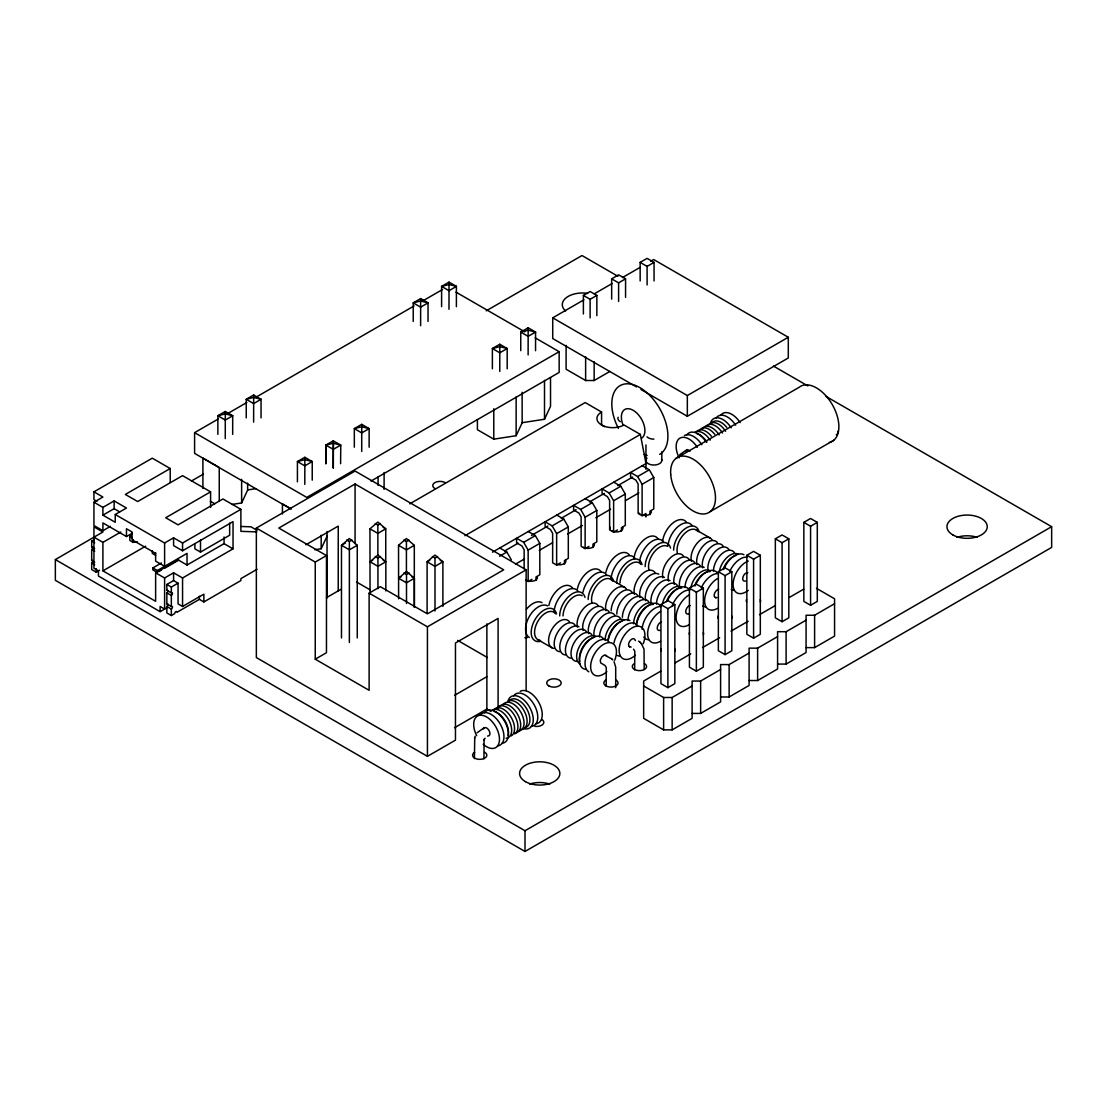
<?xml version="1.0" encoding="UTF-8"?>
<svg xmlns="http://www.w3.org/2000/svg" width="1107" height="1107" viewBox="0 0 1107 1107"><rect width="100%" height="100%" fill="white"/><g stroke="black" fill="none" stroke-linecap="round" stroke-linejoin="round"><path stroke-width="1.5" d="M333.165 467.97L333.373 440.821L325.79 445.097L325.79 463.681M333.345 449.373L333.401 443.215L325.79 445.097L333.345 449.373L333.345 467.957M474.737 737.677L474.419 758.586M685.787 451.186L687.364 449.608L690.215 450.992M474.585 738.175L475.166 736.238M483.33 728.959C486.527 723.618 493.667 735.754 487.564 736.1M232.041 504.418L241.63 502.952L247.664 490.041L247.622 483.164M314.789 549.736L321.182 548.754L327.202 535.843M477.408 419.553L477.408 429.696L493.764 439.161L516.139 435.715L522.158 422.805L522.13 392.279M522.13 422.694L544.506 419.249L550.525 406.338L550.525 377.625M137.406 541.877L133.2 542.361L129.837 540.424L129.837 536.535L132.356 533.131L126.461 536.535L102.909 522.933L102.909 530.71L110.396 526.379M679.753 454.686L686.672 449.816M477.089 732.765L484.202 727.714M357.257 637.936L357.257 545.267L349.369 538.5L341.482 545.267L341.482 637.936M370.042 594.376L369.959 528.828L377.861 522.061L385.748 528.828L385.748 561.429M383.188 560.253L385.831 561.761L377.93 566.314L370.042 561.761L377.93 554.994L385.831 561.761L385.831 590.944M398.617 598.845L398.534 545.322L406.421 538.556L414.309 545.322L414.309 607.093M411.762 576.747L414.392 578.255L406.504 582.808L398.617 578.255L406.504 571.489L414.392 578.255L414.392 607.425M442.883 606.428L442.883 561.803L434.996 555.05L427.108 561.803L427.108 613.292M485.074 738.203L483.842 740.168L484.077 739.351L483.939 758.821M290.325 508.639L194.597 453.372L194.597 432.657L218.494 418.861M227.461 413.686L246.875 402.478M255.828 397.302L414.143 305.906M423.095 300.73L442.509 289.522M96.932 501.346L93.943 499.617L93.943 491.84L152.268 458.173L170.215 468.524L170.215 482.348M102.909 530.71L93.943 525.521L93.943 502.204L102.909 497.029L93.943 491.84M102.909 507.393L114.132 500.918L126.461 508.03L115.253 514.506L115.253 522.283L102.909 515.156L102.909 507.393L93.943 502.204M170.215 468.524L125.34 494.442L137.683 501.554L182.558 475.65L210.593 491.84L210.593 507.393M102.909 515.156L114.132 508.68L119.611 511.849M825.794 396.292L1051.65 526.683L1051.65 547.412L525.009 851.463L55.35 580.317L55.35 559.588L102.909 531.997L93.943 526.821L93.943 568.265L98.426 570.852L98.426 576.041L160.114 611.659L167.337 607.494M191.497 480.978L203.467 474.073M486.236 310.818L581.991 255.537L617.886 276.252M94.69 562.218L91.687 560.488L91.687 549.487A1.591 0.913 -60 0 0 92.822 547.536A1.591 0.913 -60 0 0 91.687 546.9L91.687 541.06L94.386 539.51M93.943 537.186L102.909 542.361L120.857 531.997M210.593 491.84L165.732 517.744L178.061 524.87L222.936 498.966L240.883 509.331L240.883 531.346L256.782 531.886M92.67 560.585A1.591 0.913 -60 0 1 91.687 563.089L91.687 569.565L96.184 572.153L99.547 570.202M102.909 542.361L102.909 570.852L145.667 546.166M611.659 299.111L611.659 278.839L618.605 274.827L625.566 278.839L625.566 297.423M640.15 280.97L640.15 262.387L647.097 258.374L654.057 262.387L654.057 280.97M583.389 314.001L583.389 295.417L590.114 291.528L596.853 295.417L596.853 315.689M636.483 386.91L552.725 338.548L552.725 317.834L583.901 299.831M594.293 293.825L612.116 283.544M622.508 277.539L640.316 267.257M650.708 261.252L653.683 259.536L788.295 337.261L788.295 357.976L687.336 416.274L640.967 389.498M115.253 514.506L164.611 543.011L173.578 537.822L182.558 543.011L240.883 509.331M583.389 295.417L590.114 299.305L596.853 295.417M625.566 278.839L618.605 282.852L611.659 278.839M654.057 262.387L647.097 266.413L640.15 262.387M102.909 570.852L155.63 601.295L155.63 572.803L178.061 559.851L187.041 565.027L187.041 553.375L157.319 570.534L157.319 572.471L152.835 569.884L152.835 567.946L161.428 562.979M173.578 537.822L173.578 545.599L182.558 550.774L233.037 521.632L233.037 548.837L182.558 577.979L173.578 572.803L164.611 577.979L155.63 572.803M158.744 571.641L161.622 569.994M164.486 568.334L178.822 560.059M194.887 543.662L194.887 548.837L200.505 552.075L229.661 535.235L229.661 523.141M187.041 565.027L224.057 543.662L233.037 548.837M370.997 481.061L559.16 372.422L559.16 351.694L306.777 497.417L194.597 432.657M498.095 708.715L498.095 618.398L455.461 643.001L455.461 740.154L427.427 756.344L256.354 657.572L256.354 528.053L355.07 471.056L526.129 569.814L526.129 690.713M171.336 615.547L171.336 609.071A1.591 0.913 -60 0 0 172.457 607.12A1.591 0.913 -60 0 0 171.336 606.47L171.336 595.469A1.591 0.913 -60 0 0 172.457 593.518A1.591 0.913 -60 0 0 171.336 592.882L166.853 590.28L166.853 584.454L173.578 580.566L178.061 583.168L178.061 603.882L182.558 606.47L203.868 594.168L203.868 601.945L199.385 599.357L176.94 612.309A1.591 0.913 -60 0 0 175.819 611.659A1.591 0.913 -60 0 0 174.698 613.596L171.336 615.547L166.853 612.946L166.853 606.47A1.591 0.913 -60 0 0 167.973 604.533A1.591 0.913 -60 0 0 166.853 603.882L166.853 592.882A1.591 0.913 -60 0 0 167.932 590.626M166.853 584.454L171.336 587.042L178.061 583.168M315.246 659.191L369.115 690.298L369.115 593.144L380.324 586.668L427.427 613.859L503.699 569.814L355.07 484.008L278.798 528.053L326.468 555.576L326.468 652.715L315.246 659.191L315.246 562.052L256.354 528.053M257.018 569.316L240.883 578.629L240.883 580.566L203.868 601.945M305.906 544.782L338.244 526.102L338.244 590.875M566.106 345.384L566.106 369.24L585.631 380.517L594.155 380.517L609.846 371.454M409.728 503.865L585.188 402.561L601.571 412.025A15.858 9.16 0 0 0 601.571 424.977L604.56 426.693M345.426 542.997L341.482 545.267L349.369 549.819L357.257 545.267M349.369 642.489L349.369 541.489L351.943 539.995M377.861 555.686L377.861 525.036L380.434 523.542M315.246 562.052L326.468 555.576M370.042 561.761L372.672 560.253M377.93 588.633L377.93 557.983L380.517 556.489M406.421 572.181L406.421 541.531L409.009 540.036M414.309 545.322L406.421 549.875L398.534 545.322M326.482 597.655L341.053 589.256M552.725 317.834L687.336 395.545L788.295 337.261M464.926 535.719L640.372 434.428L645.99 463.57L645.99 469.34M398.617 578.255L401.246 576.747M429.737 560.294L427.108 561.803L434.996 566.369L442.883 561.803L440.254 560.294M406.504 603.412L406.504 574.478L409.092 572.983M434.996 610.981L434.996 558.025L437.569 556.53M492.504 552.185L645.99 463.57M504.737 550.899L518.118 543.177M531.498 535.442L547.854 526.005M561.235 518.284L576.097 509.69M589.477 501.969L604.353 493.39M617.734 485.655L632.609 477.075M499.548 556.254L506.84 552.047L511.323 559.81M524.151 568.846L524.151 549.819L521.909 545.931L516.623 542.873L516.623 538.265L523.666 542.333L535.331 535.594L539.815 543.371L539.815 574.782L535.982 576.996L535.982 580.455M560.474 562.854L556.641 565.068L552.642 562.771L552.642 533.366L550.4 529.478L545.114 526.42L545.114 521.812L552.158 525.88L563.823 519.141L568.306 526.918L568.306 558.343L564.473 560.557L564.473 564.003M588.966 546.415L585.133 548.629L581.133 546.318L581.133 516.914L578.892 513.025L573.606 509.967L573.606 505.359L580.649 509.428L592.314 502.689L596.798 510.465L596.798 541.89L592.965 544.104L592.965 547.564M617.457 529.962L613.624 532.176L609.625 529.866L609.625 500.461L607.383 496.586L602.097 493.528L602.097 488.907L609.141 492.975L620.806 486.25L625.289 494.013L625.289 525.438L621.456 527.652L621.456 531.111M645.948 516.969L645.948 513.51L642.115 515.724L638.13 513.413L638.13 484.022L635.875 480.134L630.589 477.075L630.589 472.468L637.632 476.536L649.297 469.797L653.78 477.56L653.78 508.985L649.947 511.199L649.947 514.658M675.81 458.506L799.199 387.27A31.729 18.321 60 0 1 832.921 405.729A31.729 18.321 60 0 1 829.392 442.426M525.493 579.985L528.15 581.521L528.15 550.096L539.815 543.371M556.641 565.068L556.641 533.643L568.306 526.918M585.133 548.629L585.133 517.204L596.798 510.465M613.624 532.176L613.624 500.751L625.289 494.013M642.115 515.724L642.115 484.299L653.78 477.56M515.475 564.127L524.4 558.98M539.275 550.387L552.656 542.665M567.517 534.072L582.393 525.493M595.774 517.772L610.635 509.178M625.51 500.599L638.891 492.878M369.115 593.144L427.427 626.811L526.129 569.814M528.15 581.521L531.983 579.307M710.307 511.559L833.696 440.323M454.534 695.348L486.872 676.681M660.934 604.616L667.881 600.603L674.841 604.616L674.841 683.628L667.881 687.655L660.934 683.628L660.934 604.616L667.881 608.642L674.841 604.616M689.426 588.177L696.372 584.15L703.332 588.177L703.332 667.189L696.372 671.202L689.426 667.189L689.426 588.177L696.372 592.19L703.332 588.177M718.36 571.724L725.085 567.836L731.824 571.724L731.824 650.736L725.085 654.624L718.36 650.736L718.36 571.724L725.085 575.612L731.824 571.724M746.851 555.271L753.59 551.383L760.315 555.271L760.315 634.283L753.59 638.172L746.851 634.283L746.851 555.271L753.59 559.16L760.315 555.271M775.343 538.818L782.082 534.944L788.807 538.818L788.807 617.831L782.082 621.719L775.343 617.831L775.343 538.818L782.082 542.707L788.807 538.818M803.834 522.379L810.573 518.491L817.298 522.379L817.298 601.392L810.573 605.266L803.834 601.392L803.834 522.379L810.573 526.254L817.298 522.379M454.534 727.728L486.872 709.061L491.079 711.497M660.768 671.16L643.651 681.04L643.651 718.346L663.619 729.873L672.143 729.873L692.11 718.346L692.11 681.04L700.634 681.04L720.602 669.514M674.993 662.941L690.685 653.891M702.516 647.581L719.633 637.701M731.007 631.128L748.124 621.248M759.499 614.676L775.191 605.626M789.416 597.406L803.682 589.173M643.651 685.966L663.619 697.493L672.143 697.493L692.11 685.966M692.11 713.42L700.634 713.42L720.602 701.893L720.602 664.587L729.126 664.587L749.093 653.061M720.602 696.981L729.126 696.981L749.093 685.441L749.093 648.149L757.617 648.149L777.584 636.622M749.093 680.528L757.617 680.528L777.584 669.002L777.584 631.696L786.108 631.696L806.076 620.169M777.584 664.075L786.108 664.075L806.076 652.549L806.076 615.243L814.6 615.243L834.567 603.716M806.076 647.623L814.6 647.623L834.567 636.096L834.567 598.79L816.454 588.329M55.35 559.588L525.009 830.748L1051.65 526.683M456.402 306.694L456.402 286.422L449.013 282.133L441.596 286.395L441.596 306.667M428.035 321.473L428.035 302.889L420.646 298.599L413.229 302.861L413.229 321.445M232.678 434.359L232.678 415.775L225.302 411.486L217.871 415.748L217.871 434.331M261.044 417.892L261.044 399.309L253.669 395.019L246.238 399.295L246.238 417.879M507.186 368.811L507.186 348.539L499.797 344.263L492.38 348.525L492.38 368.797M535.553 350.67L535.553 332.086L528.164 327.797L520.747 332.058L520.747 350.642M369.129 447.228L369.129 428.644L361.74 424.355L354.323 428.617L354.323 447.2M312.229 480.161L312.229 461.577L304.84 457.302L297.423 461.564L297.423 481.836M333.165 449.387L340.762 445.111L340.596 463.708M716.893 597.614L715.33 597.642M661.391 622.106C657.724 622.604 654.79 631.447 660.146 630.437M689.011 613.79C683.213 615.713 686.077 605.667 690.242 605.584M745.62 581.092C739.919 582.088 743.572 572.015 747.834 572.72M718.554 589.187C716.879 588.924 711.303 595.94 715.828 597.794M247.622 489.931L255.62 488.699M631.156 647.069L629.274 646.571M241.451 526.489L250.985 526.821L256.962 530.267M333.235 443.229L340.762 445.111L333.207 440.835M611.797 658.9L604.408 654.998L601.862 656.866L600.285 660.132L600.631 662.885L605.1 665.542L606.276 667.59L606.179 686.229M773.447 366.071L807.847 385.928M455.959 292.123L524.76 331.837M535.235 337.884L559.16 351.694M640.372 434.428L624.002 424.977A15.858 9.16 0 0 1 601.571 424.977L601.571 412.025M642.254 465.729L649.297 469.797M613.762 482.182L620.806 486.25M696.165 529.921L710.182 538.016M585.271 498.62L592.314 502.689M556.779 515.073L563.823 519.141M528.288 531.526L535.331 535.594M610.69 579.265L624.708 587.36M499.797 547.979L506.84 552.047M383.119 527.306L385.748 528.828L377.861 533.38L369.959 528.828M375.273 523.542L377.861 525.036M403.847 540.036L406.421 541.531M432.408 556.53L434.996 558.025M537.836 639.638L551.867 647.733M346.782 539.995L349.369 541.489M375.356 556.489L377.93 557.983M403.93 572.983L406.504 574.478M356.551 582.019L369.932 589.74M457.62 640.358L487.357 657.53M129.837 536.535L132.079 537.822M155.63 553.375L132.079 539.773L132.079 531.997L126.461 528.759L126.461 536.535M155.63 555.313L152.268 553.375L152.268 550.774M152.835 567.946L157.319 570.534M91.687 541.06L94.69 542.79M91.687 546.9L94.69 548.615M91.687 549.487L94.69 551.217M166.853 592.882L171.336 595.469M166.853 603.882L171.336 606.47M91.687 563.089L94.69 564.805M166.853 606.47L171.336 609.071M291.362 509.04L282.437 503.879L282.437 514.008M210.33 501.222L214.8 503.81M638.601 641.105L640.289 642.447M633.536 649.172L634.768 651.137L634.671 669.79M629.648 646.931C625.787 643.859 633.578 634.629 635.363 640.593M605.916 655.136L606.622 655.925M641.327 643.554L644.025 649.145L644.191 669.555M612.835 659.993L611.451 658.527M639.943 642.088L641.52 643.734M637.632 476.536L642.115 484.299M609.141 492.975L613.624 500.751M580.649 509.428L585.133 517.204M552.158 525.88L556.641 533.643M523.666 542.333L528.15 550.096M614.067 661.723L615.7 667.23L615.7 687.71M528.164 327.797L528.122 354.932M499.797 344.263L499.769 371.385M449.013 282.133L448.985 309.268M420.646 298.599L420.618 325.735M361.74 424.355L361.712 451.49M304.84 457.302L304.799 484.423M253.669 395.019L253.628 422.154M225.302 411.486L225.261 438.621M814.6 615.243L814.6 647.623M810.573 526.254L810.573 605.266M786.108 631.696L786.108 664.075M782.082 542.707L782.082 621.719M757.617 648.149L757.617 680.528M753.59 559.16L753.59 638.172M729.126 664.587L729.126 696.981M725.085 575.612L725.085 654.624M700.634 681.04L700.634 713.42M696.372 592.19L696.372 671.202M687.336 395.545L687.336 416.274M672.143 697.493L672.143 729.873M667.881 608.642L667.881 687.655M663.619 697.493L663.619 729.873M661.82 451.836L661.82 460.47M647.097 266.15L647.097 284.983M645.962 444.931L645.962 460.47M618.605 282.603L618.605 301.436M594.155 361.768L594.155 380.517M590.114 299.305L590.114 317.889M585.631 356.648L585.631 380.517M544.506 380.393L544.506 419.249M525.009 830.748L525.009 851.463M516.139 396.86L516.139 435.715M493.764 408.746L493.764 439.161M486.872 623.85L486.872 709.061M427.427 626.811L427.427 756.344M384.101 472.495L384.101 489.391M378.082 476.951L378.082 485.406M355.07 484.008L355.07 543.662M327.022 531.554L327.022 598.029M325.956 445.083L325.956 463.667M321.182 535.235L321.182 548.754M241.63 479.289L241.63 502.952M224.057 536.992L224.057 543.662M219.255 501.319L219.255 467.528L202.899 458.063L202.899 488.478M200.505 539.981L200.505 552.075M199.385 596.244L199.385 599.357M182.558 543.011L182.558 550.774M182.558 577.979L182.558 606.47M173.578 572.803L173.578 580.566M171.336 587.042L171.336 592.882M164.611 543.011L164.611 566.327L155.63 561.138L155.63 552.725M164.611 577.979L164.611 609.071L160.114 606.47L160.114 611.659M133.2 539.773L133.2 542.361M114.132 500.918L114.132 508.68M96.184 568.694L96.184 572.153M565.566 310.97A20.147 11.637 0 0 1 566.147 297.783A20.147 11.637 0 0 1 587.665 293.383M434.871 488.519A7.251 4.179 0 0 1 434.871 482.61A7.251 4.179 0 0 1 445.125 482.61M484.755 752.317A7.14 4.124 0 0 1 484.755 758.143A7.14 4.124 0 0 1 474.654 758.143A7.14 4.124 0 0 1 474.654 752.317M541.738 719.425A7.14 4.124 0 0 1 542.873 724.393A7.14 4.124 0 0 1 534.833 726.317M644.482 663.591A7.14 4.124 0 0 1 644.482 669.431A7.14 4.124 0 0 1 634.394 669.431A7.14 4.124 0 0 1 634.394 663.591M746.505 601.779A7.14 4.124 0 0 1 746.505 599.648M760.301 599.648A7.14 4.124 0 0 1 760.301 601.779M527.319 637.59A7.14 4.124 0 0 1 524.829 637.715M615.99 680.044A7.14 4.124 0 0 1 615.99 685.87A7.14 4.124 0 0 1 605.903 685.87A7.14 4.124 0 0 1 605.903 680.044M661.031 651.124A7.14 4.124 0 0 1 661.031 648.993M674.827 648.993A7.14 4.124 0 0 1 674.827 651.124M689.523 634.685A7.14 4.124 0 0 1 689.523 632.54M703.319 632.54A7.14 4.124 0 0 1 703.319 634.685M718.014 618.232A7.14 4.124 0 0 1 718.014 616.101M731.81 616.101A7.14 4.124 0 0 1 731.81 618.232M837.971 431.135A6.434 3.722 0 0 1 836.311 434.733M537.213 576.622A6.434 3.722 0 0 1 534.211 580.801A6.434 3.722 0 0 1 526.434 580.206M565.705 560.17A6.434 3.722 0 0 1 557.817 564.722M594.196 543.717A6.434 3.722 0 0 1 591.193 547.896A6.434 3.722 0 0 1 583.417 547.315M622.688 527.264A6.434 3.722 0 0 1 619.685 531.443A6.434 3.722 0 0 1 611.908 530.862M610.248 529.188A6.434 3.722 0 0 1 610.248 527.264M651.179 510.811A6.434 3.722 0 0 1 643.292 515.378M640.399 514.409A6.434 3.722 0 0 1 638.739 512.749M957.015 537.338A20.147 11.637 0 0 1 977.163 537.338M529.644 784.088A20.147 11.637 0 0 1 549.792 784.088M695.002 432.187A15.858 9.16 60 0 1 710.154 440.171M696.801 433.598A15.858 9.16 60 0 1 706.916 442.025M679.172 457.814A18.238 10.53 60 0 1 679.933 438.137A18.238 10.53 60 0 1 697.341 447.325M686.852 434.857A18.238 10.53 60 0 1 706.321 442.136M710.403 423.372A18.238 10.53 60 0 1 731.16 427.8M716.174 417.934A18.238 10.53 60 0 1 735.643 425.213M702.239 428.63A15.858 9.16 60 0 1 719.163 434.954M705.602 426.693A15.858 9.16 60 0 1 722.539 433.017M711.469 423.303A15.858 9.16 60 0 1 726.787 427.413M699.472 430.236A15.858 9.16 60 0 1 714.79 434.331M684.417 435.549A18.238 10.53 60 0 1 701.838 444.723M696.109 432.173A15.858 9.16 60 0 1 711.427 436.283M720.657 415.346A18.238 10.53 60 0 1 740.126 422.625M708.66 424.922A15.858 9.16 60 0 1 725.583 431.26M674.149 584.288A15.858 9.16 -60 0 1 680.68 565.193A15.858 9.16 -60 0 1 694.698 562.591M668.531 581.05A15.858 9.16 -60 0 1 675.076 561.955A15.858 9.16 -60 0 1 689.08 559.353M679.753 587.526A15.858 9.16 -60 0 1 686.298 568.431A15.858 9.16 -60 0 1 700.302 565.829M684.984 587.623A15.858 9.16 -60 0 1 691.903 571.669A15.858 9.16 -60 0 1 704.121 567.421M690.976 587.291A15.858 9.16 -60 0 1 709.739 570.659M694.892 585.146A15.858 9.16 -60 0 1 710.224 571.558M695.113 585.99A18.238 10.53 -60 0 1 717.461 573.08M705.45 606.844A18.238 10.53 -60 0 1 702.779 606.013M701.326 587.775A18.238 10.53 -60 0 1 718.346 573.592M717.502 608.352A18.238 10.53 -60 0 1 704.606 600.907A18.238 10.53 -60 0 1 717.502 578.56M645.16 566.576A18.238 10.53 -60 0 1 656.368 545.336A18.238 10.53 -60 0 1 670.524 548.09M639.597 562.024A18.238 10.53 -60 0 1 649.657 542.97A18.238 10.53 -60 0 1 663.619 542.001M662.927 577.812A15.858 9.16 -60 0 1 669.472 558.717A15.858 9.16 -60 0 1 683.476 556.115M648.91 569.718A15.858 9.16 -60 0 1 654.126 552.13A15.858 9.16 -60 0 1 667.673 546.374M633.993 558.786A18.238 10.53 -60 0 1 644.053 539.732A18.238 10.53 -60 0 1 658.015 538.763M645.658 600.741A15.858 9.16 -60 0 1 650.874 583.154A15.858 9.16 -60 0 1 664.421 577.384M640.04 597.503A15.858 9.16 -60 0 1 645.27 579.916A15.858 9.16 -60 0 1 658.803 574.146M651.262 603.979A15.858 9.16 -60 0 1 656.493 586.392A15.858 9.16 -60 0 1 670.026 580.622M656.493 604.076A15.858 9.16 -60 0 1 664.795 586.765A15.858 9.16 -60 0 1 677.415 585.52M662.47 603.744A15.858 9.16 -60 0 1 681.248 587.097M666.4 601.599A15.858 9.16 -60 0 1 681.732 588.011M667.23 600.99A18.238 10.53 -60 0 1 688.969 589.533M672.24 605.667A18.238 10.53 -60 0 1 689.855 590.045M689.011 624.805A18.238 10.53 -60 0 1 676.114 617.36A18.238 10.53 -60 0 1 689.011 595.013M616.668 583.029A18.238 10.53 -60 0 1 627.877 561.789A18.238 10.53 -60 0 1 642.018 564.528M611.106 578.477A18.238 10.53 -60 0 1 621.165 559.422A18.238 10.53 -60 0 1 635.127 558.454M634.436 594.265A15.858 9.16 -60 0 1 640.981 575.156A15.858 9.16 -60 0 1 654.984 572.568M620.031 583.029A15.858 9.16 -60 0 1 628.347 565.719A15.858 9.16 -60 0 1 640.967 564.473M605.889 572.444A18.238 10.53 -60 0 1 616.668 555.313A18.238 10.53 -60 0 1 629.523 555.216M616.779 614.053A15.858 9.16 -60 0 1 625.095 596.742A15.858 9.16 -60 0 1 637.715 595.497M611.175 610.815A15.858 9.16 -60 0 1 619.477 593.504A15.858 9.16 -60 0 1 632.097 592.259M622.383 617.291A15.858 9.16 -60 0 1 630.699 599.98A15.858 9.16 -60 0 1 643.319 598.735M628.001 620.529A15.858 9.16 -60 0 1 636.304 603.218A15.858 9.16 -60 0 1 648.923 601.973M633.605 623.767A15.858 9.16 -60 0 1 640.524 607.798A15.858 9.16 -60 0 1 652.756 603.55M636.4 625.386A15.858 9.16 -60 0 1 653.227 604.45M636.843 623.213A18.238 10.53 -60 0 1 647.623 606.082A18.238 10.53 -60 0 1 660.478 605.986M648.467 639.749A18.238 10.53 -60 0 1 643.748 637.023M642.06 629.246A18.238 10.53 -60 0 1 661.363 606.498M660.519 641.257A18.238 10.53 -60 0 1 647.623 633.799A18.238 10.53 -60 0 1 660.519 611.465M588.177 599.482A18.238 10.53 -60 0 1 599.385 578.241A18.238 10.53 -60 0 1 613.527 580.981M583.002 592.134A18.238 10.53 -60 0 1 593.781 575.003A18.238 10.53 -60 0 1 606.636 574.893M605.944 610.704A15.858 9.16 -60 0 1 612.489 591.608A15.858 9.16 -60 0 1 626.493 589.021M591.927 602.609A15.858 9.16 -60 0 1 598.458 583.514A15.858 9.16 -60 0 1 612.475 580.926M577.397 588.896A18.238 10.53 -60 0 1 588.177 571.765A18.238 10.53 -60 0 1 601.032 571.655M565.4 654.929A15.858 9.16 -60 0 1 562.107 637.729A15.858 9.16 -60 0 1 578.947 626.742M559.796 651.691A15.858 9.16 -60 0 1 557.471 632.664A15.858 9.16 -60 0 1 575.114 625.151M571.004 658.167A15.858 9.16 -60 0 1 568.694 639.14A15.858 9.16 -60 0 1 586.336 631.627M576.622 661.405A15.858 9.16 -60 0 1 574.298 642.378A15.858 9.16 -60 0 1 591.941 634.865M579.902 663.923A15.858 9.16 -60 0 1 579.902 645.616A15.858 9.16 -60 0 1 595.774 636.456M579.805 661.419A15.858 9.16 -60 0 1 593.546 637.618M585.88 669.403A18.238 10.53 -60 0 1 583.195 647.512A18.238 10.53 -60 0 1 603.495 638.877M588.813 671.824A18.238 10.53 -60 0 1 590.073 648.73A18.238 10.53 -60 0 1 609.099 642.115M606.885 671.714A18.238 10.53 -60 0 1 590.64 666.705A18.238 10.53 -60 0 1 606.885 642.946A18.238 10.53 -60 0 1 614.717 660.256M540.756 641.244A18.238 10.53 -60 0 1 534.972 619.671A18.238 10.53 -60 0 1 556.544 613.887M529.354 637.494A18.238 10.53 -60 0 1 529.354 616.433A18.238 10.53 -60 0 1 547.605 605.889M554.178 648.453A15.858 9.16 -60 0 1 551.867 629.426A15.858 9.16 -60 0 1 569.51 621.913M540.161 640.358A15.858 9.16 -60 0 1 537.836 621.331A15.858 9.16 -60 0 1 555.493 613.818M526.42 609.279A18.238 10.53 -60 0 1 541.987 602.651M702.641 567.836A15.858 9.16 -60 0 1 709.172 548.74A15.858 9.16 -60 0 1 723.189 546.138M697.023 564.598A15.858 9.16 -60 0 1 703.568 545.502A15.858 9.16 -60 0 1 717.571 542.9M708.245 571.074A15.858 9.16 -60 0 1 714.79 551.978A15.858 9.16 -60 0 1 728.793 549.376M713.475 571.184A15.858 9.16 -60 0 1 721.778 553.874A15.858 9.16 -60 0 1 734.398 552.614M719.467 570.838A15.858 9.16 -60 0 1 738.231 554.206M723.383 568.694A15.858 9.16 -60 0 1 736.003 555.368M723.618 569.538A18.238 10.53 -60 0 1 743.904 554.732M733.941 590.391A18.238 10.53 -60 0 1 731.27 589.574M729.817 571.337A18.238 10.53 -60 0 1 746.838 557.153M748.249 590.377A18.238 10.53 -60 0 1 733.097 584.454A18.238 10.53 -60 0 1 748.249 561.041M673.651 550.137A18.238 10.53 -60 0 1 684.859 528.883A18.238 10.53 -60 0 1 699.015 531.637M668.088 545.571A18.238 10.53 -60 0 1 678.148 526.517A18.238 10.53 -60 0 1 692.11 525.548M691.418 561.36A15.858 9.16 -60 0 1 697.963 542.264A15.858 9.16 -60 0 1 711.967 539.663M677.401 553.265A15.858 9.16 -60 0 1 683.932 534.169A15.858 9.16 -60 0 1 697.95 531.568M662.484 542.333A18.238 10.53 -60 0 1 672.544 523.279A18.238 10.53 -60 0 1 686.506 522.31M588.661 633.633A15.858 9.16 -60 0 1 595.206 614.537A15.858 9.16 -60 0 1 609.224 611.936M583.057 630.395A15.858 9.16 -60 0 1 589.602 611.299A15.858 9.16 -60 0 1 603.606 608.698M594.279 636.871A15.858 9.16 -60 0 1 600.824 617.775A15.858 9.16 -60 0 1 614.828 615.174M599.496 636.982A15.858 9.16 -60 0 1 607.812 619.671A15.858 9.16 -60 0 1 620.432 618.412M605.114 640.22A15.858 9.16 -60 0 1 612.033 624.251A15.858 9.16 -60 0 1 624.265 620.003M607.964 640.69A15.858 9.16 -60 0 1 622.037 621.165M608.352 639.666A18.238 10.53 -60 0 1 629.938 620.529M613.97 642.904A18.238 10.53 -60 0 1 624.735 625.773A18.238 10.53 -60 0 1 637.59 625.676M619.975 656.188A18.238 10.53 -60 0 1 617.305 655.372M635.376 655.261A18.238 10.53 -60 0 1 619.131 650.252A18.238 10.53 -60 0 1 635.376 626.493A18.238 10.53 -60 0 1 643.209 643.804M559.685 615.935A18.238 10.53 -60 0 1 570.894 594.68A18.238 10.53 -60 0 1 585.036 597.434M554.123 611.368A18.238 10.53 -60 0 1 564.183 592.314A18.238 10.53 -60 0 1 578.145 591.346M577.453 627.157A15.858 9.16 -60 0 1 583.998 608.061A15.858 9.16 -60 0 1 598.001 605.46M563.048 615.935A15.858 9.16 -60 0 1 569.967 599.966A15.858 9.16 -60 0 1 582.199 595.718M548.906 605.349A18.238 10.53 -60 0 1 559.685 588.204A18.238 10.53 -60 0 1 572.54 588.108M492.532 710.085A15.858 9.16 60 0 1 509.358 721.072A15.858 9.16 60 0 1 506.079 738.272M494.331 711.497A15.858 9.16 60 0 1 508.071 735.297M476.702 735.712A18.238 10.53 60 0 1 481.808 715.247A18.238 10.53 60 0 1 499.451 738.411A18.238 10.53 60 0 1 483.233 744.291M484.382 712.756A18.238 10.53 60 0 1 504.667 721.39A18.238 10.53 60 0 1 501.997 743.281M523.722 728.627A18.238 10.53 60 0 0 529.506 707.055A18.238 10.53 60 0 0 507.919 701.271A15.858 9.16 60 0 1 524.801 712.161A15.858 9.16 60 0 1 521.508 729.361M508.985 701.201A15.858 9.16 60 0 1 526.641 708.715A15.858 9.16 60 0 1 524.317 727.742M513.703 695.833A18.238 10.53 60 0 1 533.989 704.453A18.238 10.53 60 0 1 531.318 726.344M479.898 715.343A18.238 10.53 60 0 1 500.184 723.978A18.238 10.53 60 0 1 497.513 745.869M499.769 706.529A15.858 9.16 60 0 1 517.412 714.029A15.858 9.16 60 0 1 515.087 733.069M503.132 704.578A15.858 9.16 60 0 1 520.774 712.092A15.858 9.16 60 0 1 518.463 731.118M497.001 708.12A15.858 9.16 60 0 1 513.537 713.877A15.858 9.16 60 0 1 514.644 733.955M493.639 710.071A15.858 9.16 60 0 1 510.175 715.814A15.858 9.16 60 0 1 511.282 735.892M520.235 691.335A18.238 10.53 60 0 1 539.593 703.983A18.238 10.53 60 0 1 535.816 723.757M166.853 590.28A1.591 0.913 -60 0 1 167.641 590.211M91.687 560.488A1.591 0.913 -60 0 1 92.49 560.419M647.125 455.461A39.658 22.901 60 0 1 644.26 454.507M618.384 428.409A39.658 22.901 60 0 1 621.221 385.042A39.658 22.901 60 0 1 660.256 409.548A39.658 22.901 60 0 1 659.703 454.34M622.937 424.784A16.66 9.617 60 0 1 626.382 408.843A16.66 9.617 60 0 1 642.157 420.342A16.66 9.617 60 0 1 641.465 438.303M661.543 459.28A7.929 4.58 0 0 1 652.853 465.009A7.929 4.58 0 0 1 647.014 458.173M653.891 439.147A7.929 4.58 0 0 1 647.014 436.85M620.349 421.67A7.929 4.58 0 0 1 618.149 417.27M456.402 286.422L448.985 290.684L441.596 286.395L449.041 284.527L456.402 286.422M428.035 302.889L420.618 307.151L413.229 302.861L420.674 300.993L428.035 302.889M232.678 415.775L225.261 420.037L217.871 415.748L225.33 413.88L232.678 415.775M261.044 399.309L253.628 403.571L246.238 399.295L253.697 397.413L261.044 399.309M507.186 348.539L499.769 352.801L492.38 348.525L499.824 346.643L507.186 348.539M535.553 332.086L528.122 336.348L520.747 332.058L528.191 330.19L535.553 332.086M312.229 461.577L304.799 465.839L297.423 461.564L304.868 459.682L312.229 461.577M369.129 428.644L361.712 432.906L354.323 428.617L361.768 426.748L369.129 428.644M952.85 534.916A20.147 11.637 0 0 0 986.558 529.7A20.147 11.637 0 0 0 961.886 515.447A20.147 11.637 0 0 0 952.85 534.916M525.465 781.653A20.147 11.637 0 0 0 559.173 776.45A20.147 11.637 0 0 0 534.501 762.197A20.147 11.637 0 0 0 525.465 781.653M548.837 685.925A7.251 4.179 0 0 0 560.958 684.043A7.251 4.179 0 0 0 552.089 678.923A7.251 4.179 0 0 0 548.837 685.925M670.717 474.502A31.729 18.321 60 0 0 706.003 513.662A31.729 18.321 60 0 0 702.447 466.933A31.729 18.321 60 0 0 670.717 474.502"/></g></svg>
